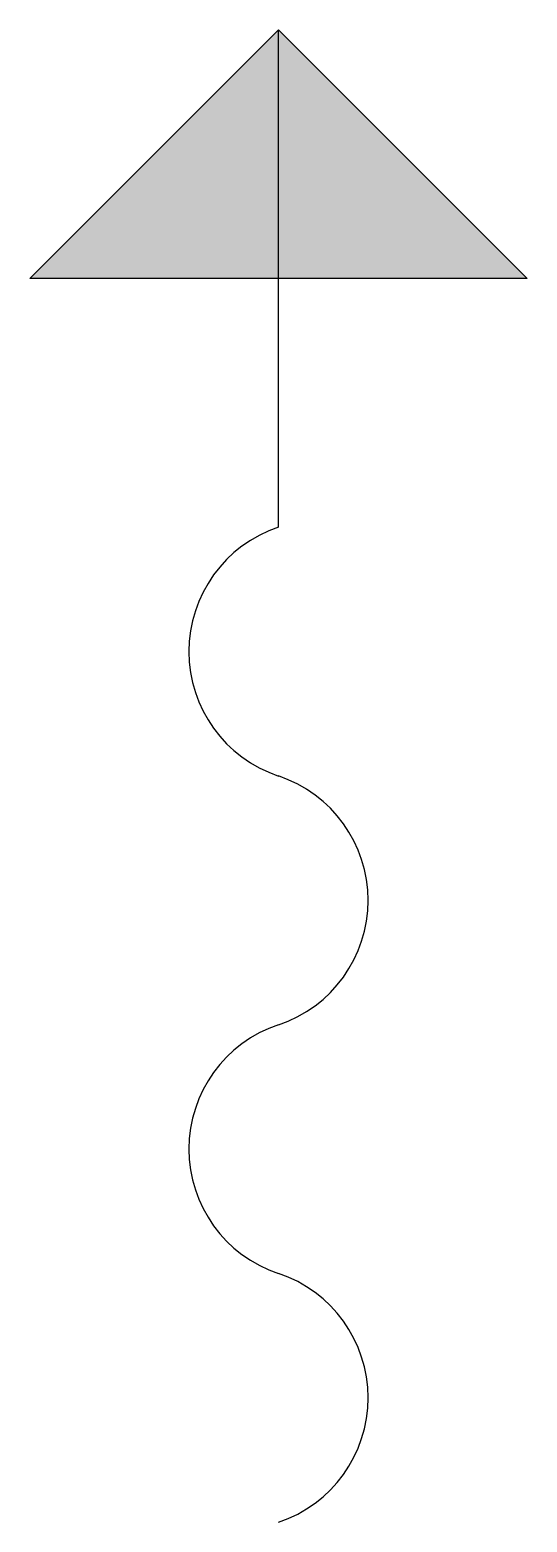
# Model space of a CAD drawing. Extents: x -1.5 to 1.5, y -6 to 3.
import ezdxf

# ---------------------------------------------------------------- set-up
doc = ezdxf.new("R2010")
doc.units = 0

msp = doc.modelspace()

# ---------------------------------------------------------------- hatches: boundary and pattern name
h = msp.add_hatch(color=256)
h.paths.add_polyline_path([(-1.5, 1.5), (0, 1.5), (0, 3)])
h.paths.add_polyline_path([(0, 3), (0, 1.5), (1.5, 1.5)])

# ---------------------------------------------------------------- linework, layer by layer
for p, q in [((-1.5, 1.5), (0, 3)), ((0, 3), (1.5, 1.5)), ((0, 0), (0, 3)), ((1.5, 1.5), (-1.5, 1.5))]:
    msp.add_line(p, q)
for centre, start, end in [((0.25, -0.75), 108.43495, 251.56505), ((-0.25, -2.25), 288.43495, 71.56505), ((0.25, -3.75), 108.43495, 251.56505), ((-0.25, -5.25), 288.43495, 71.56505)]:
    msp.add_arc(centre, 0.7906, start, end)

doc.saveas('drawing.dxf')
